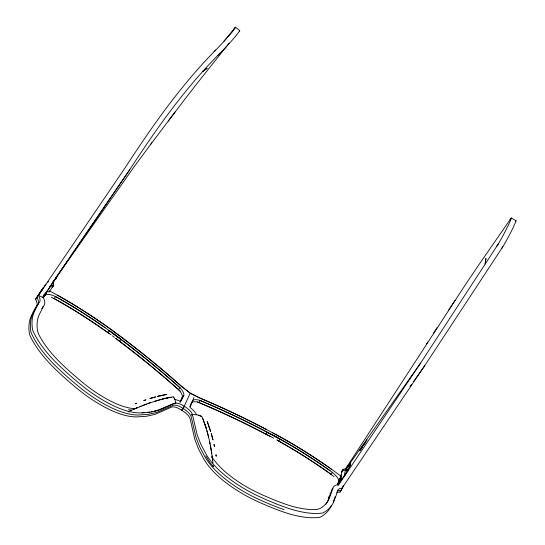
<?xml version="1.0" encoding="UTF-8"?>
<svg xmlns="http://www.w3.org/2000/svg" width="545" height="545" viewBox="0 0 545 545"><rect width="100%" height="100%" fill="white"/><g stroke="black" fill="none" stroke-linecap="round" stroke-linejoin="round"><path stroke-width="0.82" d="M47.551 291.847L48.001 291.452M341.96 478.571L341.531 478.21M330.086 493.784L330.113 493.225M485.874 258.677L485.145 264.032L485.97 258.534M344.324 475.683L345.503 469.238L344.617 470.539M212.264 456.982L212.114 457.759L212.305 457.296C210.302 443.432 207.543 429.453 201.848 416.598L201.323 416.291M340.421 478.803L341.817 471.514M365.777 441.879L366.111 441.45M362.459 446.825L361.941 447.595L362.554 446.362L362.125 447.179M339.228 481.93L338.683 484.301L338.806 480.295A13.496 5.43 33.6 0 0 332.341 472.406L330.175 470.744A302.979 167.37 35.3 0 0 284.054 441.327L276.335 436.749L266.233 431.66A979.992 762.285 68 0 0 206.03 402.953L200.063 400.411A11.329 4.714 29.1 0 0 192.501 400.868M211.869 456.805A50.106 22.12 31.7 0 0 229.833 475.621A66.136 28.674 31.7 0 0 257.288 492.496L259.543 493.559A138.6 55.604 31 0 0 284.327 503.764A74.44 31.76 32.1 0 0 316.863 509.398L319.895 508.594A107.481 46.393 30.8 0 0 329.616 497.585L332.627 489.199A25.669 10.409 34.9 0 1 337.416 484.812L338.261 484.723L338.854 481.085L340.938 478.033M336.558 492.884A20.213 8.298 35 0 1 340.087 492.108L342.58 488.143L343.214 485.677M341.667 488.708L341.272 490.221A20.226 8.257 34.9 0 0 337.253 491.324M340.087 492.108L340.482 490.589M337.791 485.091L338.234 483.463M338.207 482.257L337.621 484.403L341.013 479.314M341.681 478.135L341.511 478.639M333.193 501.925L335.093 496.754M360.374 449.645L359.755 450.804L360.524 449.353L360.415 449.829M328.26 498.532L329.173 496.154M189.81 406.611L191.356 402.946M196.5 414.568A18.183 7.855 28.6 0 0 190.021 407.415L193.931 397.421M331.169 505.91A112.713 49.309 30.8 0 1 320.16 517.232A79.713 34.458 32.1 0 1 282.712 511.735A143.655 58.417 31 0 1 254.467 500.044A71.511 31.412 31.8 0 1 224.635 481.657A55.57 24.852 31.7 0 1 202.488 456.526L198.482 448.876L194.776 439.277L190.157 418.969A12.794 5.593 28.6 0 0 182.194 410.569L190.253 393.129L181.376 386.194A1032.366 914.919 -10 0 0 123.177 338.452L112.692 330.617A317.088 176.914 34.9 0 0 58.172 295.54L57.3 295.152M174.482 399.437A18.176 7.61 39.9 0 1 180.783 401.576L183.849 395.384A11.363 4.598 39.2 0 0 180.014 387.713L175.027 383.298A990.04 880.441 -6 0 0 121.985 340.087L112.699 332.832L105.096 327.777A308.858 171.873 35 0 0 57.954 297.965L55.542 296.63A13.952 5.586 34.6 0 0 46.196 294.607L45.078 295.24L43.191 297.727L43.968 296.48M180.034 402.217L182.234 397.346L183.794 395.452M180.123 402.108L182.323 397.23A11.356 4.626 39.2 0 0 178.508 389.546L173.528 385.138A989.768 880.318 -7.2 0 0 120.527 341.953L115.812 338.275M212.237 457.793L212.305 457.296L212.972 462.957M340.707 475.976L331.639 469.286A311.004 172.254 35.3 0 0 277.827 435.53L266.553 429.617A1017.358 790.563 69.7 0 0 200.26 398.259L190.212 393.197L181.328 386.255A1032.366 914.898 -10.1 0 0 123.129 338.513L112.638 330.679A317.081 176.948 34.9 0 0 58.117 295.608L49.547 290.88M191.724 402.278L192.467 400.943M197.501 401.91L198.85 402.592L200.022 400.486L205.99 403.021A979.958 762.298 68 0 1 266.13 431.701M207.134 68.254L202.638 71.477L207.018 68.384M198.85 402.592L204.818 405.126A978.984 762.782 68.6 0 1 264.925 433.752L270.865 436.593M265.953 434.27L267.159 432.219L284.013 441.395A302.966 167.404 35.3 0 1 330.127 470.812M334.065 476.609L328.867 472.856A302.639 168.269 35.4 0 0 282.794 443.446L278.733 441.178L279.953 439.127L266.13 431.701M55.876 278.304L55.283 279.169M345.312 469.245L462.351 289.375A443.998 43.328 -58.9 0 1 478.476 265.333L511.169 218.109A9.279 0.845 -58.7 0 1 511.401 218.504L508.737 224.377A24.511 1.894 -63.3 0 1 505.133 231.571L503.914 233.914A24.511 1.894 -63.3 0 1 498.287 243.969L420.631 363.031L338.295 485.309M331.067 474.45L332.382 472.338M44.697 295.697L43.402 297.768L43.838 298.687A26.719 10.852 33.4 0 1 43.573 306.195L39.451 314.22A108.823 46.087 37.7 0 0 37.448 330.658L38.681 334.228A75.939 31.998 36.4 0 0 61.68 363.944A140.862 55.461 37.2 0 0 83.099 382.863L85.129 384.498A67.28 28.769 36.8 0 0 112.393 401.951A50.91 22.154 37 0 0 135.337 408.73M45.787 292.849L43.266 296.855L44.424 295.424L44.772 295.635L45.841 293.251M515.447 221.052L515.774 220.786A9.292 0.899 -58.6 0 1 516.026 221.195L513.376 227.088A24.552 2.044 -63.2 0 1 509.759 234.289L508.533 236.639A24.552 2.044 -63.2 0 1 502.851 246.681L424.684 365.736L342.049 488.116M498.287 243.969L496.856 246.231M45.923 284.129L38.497 295.254L42.694 297.475L45.351 293.285M502.851 246.681L501.584 248.663M36.488 306.433A21.044 8.659 33.3 0 0 35.554 299.239L43.43 287.603L43.791 287.801M35.554 299.239L43.43 287.603M427.852 341.913L426.388 344.161M42.694 297.475L129.615 169.877C156.463 128.634 185.089 88.038 220.037 53.199A25.329 1.948 -48.7 0 0 228.369 44.479L230.208 42.442A25.329 1.948 -48.7 0 0 235.665 36.181L239.671 30.976A9.585 0.64 -53.2 0 0 239.534 30.656L239.201 30.936M340.7 476.357L341.626 474.94M55.188 279.319L55.427 278.992M433.588 333.063L437.254 327.443M52.729 282.964L52.477 283.359L53.165 282.317M448.773 309.867L455.13 300.247M55.794 278.979C56.905 277.282 54.5 280.886 55.679 279.149M361.505 448.228L361.873 447.452L361.355 448.133M52.579 285.996L52.674 285.853A0.852 0.783 23.4 0 1 52.027 286.738M49.288 287.515L50.181 286.18M49.466 287.644L56.789 276.492L55.971 277.623M52.599 282.971L53.315 281.527M43.45 296.971L56.973 276.601L55.74 278.332M44.772 295.635L46.618 292.829M54.132 280.695L54.725 279.823M38.497 295.254L125.479 167.22C152.409 125.875 181.029 85.149 215.8 49.963A25.404 1.812 -48.7 0 0 224.124 41.188L225.964 39.145A25.404 1.812 -48.7 0 0 231.434 32.864L235.467 27.652A9.612 0.586 -53.3 0 0 235.345 27.345L223.988 41.182M362.943 445.79L362.977 446.062M364.394 443.657C365.531 441.518 364.326 444.482 364.578 443.432L364.373 443.739M360.96 448.903L360.776 449.182C361.71 447.765 359.639 450.94 361.022 448.944M363.243 445.674L363.76 444.584L363.311 445.36M340.618 476.398L341.558 475.022M345.326 469.497L346.266 468.121A9.238 1.192 -58.6 0 1 349.066 464.497L349.822 463.815A9.681 1.254 -58.6 0 1 348.827 468.135L347.764 470.144A9.245 1.199 -58.6 0 1 344.563 475.322L338.506 484.185M345.496 469.606L346.266 468.121M339.372 478.837L341.463 475.771M340.114 478.435L340.952 477.209M338.602 482.148L341.102 478.49M55.719 277.868L60.515 270.858M61.476 269.455L68.677 258.936M69.637 257.533L129.615 169.877M339.126 479.913L341.626 476.255M339.446 480.125L340.7 478.292M52.926 282.16L54.391 280.076M55.856 277.998L133.941 166.995L151.864 142.749M346.15 468.741L420.631 363.031M48.873 292.154L52.988 286.343M410.004 386.48L411.468 384.402M413.423 381.643L424.684 365.736M47.892 282.181L48.355 281.527M54.057 298.626L55.59 296.562L58.008 297.897A308.865 171.839 35 0 1 105.144 327.709M150.876 144.078L183.624 100.839A458.549 64.535 -56 0 1 202.066 77.118L229.186 43.075M168.146 121.106L175.388 111.582M51.434 297.175L56.469 299.954A308.524 172.813 34.9 0 1 103.605 329.705L107.488 332.484L108.98 330.556L121.937 340.155A990.027 880.441 -6 0 1 174.979 383.367L179.959 387.774L178.419 389.655L180.218 391.058M119.505 341.34L121.004 339.426L108.98 330.556M178.419 389.655L173.439 385.247A989.754 880.311 -7.2 0 0 120.438 342.069L120.527 341.953M190.212 393.197L200.301 398.191A1017.392 790.55 69.7 0 1 266.594 429.542M36.113 306.903A21.044 8.659 33.3 0 1 35.657 307.319L31.644 315.194A114.13 49.009 37.7 0 0 29.512 334.412A81.321 34.737 36.4 0 0 55.324 369.169A146.012 58.301 37.2 0 0 79.795 390.649A72.751 31.528 36.8 0 0 109.49 409.547A56.462 24.907 37 0 0 139.118 416.755L146.55 416.257L155.121 414.336L171.423 407.149A12.787 5.423 39.9 0 1 181.437 410.092L184.483 406.42A12.808 5.532 28.6 0 1 192.48 414.786L197.201 434.958L200.948 444.502L204.995 452.112A55.658 24.579 31.7 0 0 227.245 477.168A71.62 31.065 31.7 0 0 257.145 495.569A143.866 57.763 31 0 0 285.41 507.32A79.836 34.076 32.1 0 0 322.838 512.968A112.89 48.764 30.8 0 0 334.276 500.508L337.232 492.421A20.247 8.209 34.9 0 1 342.58 488.143M509.984 219.39L511.169 218.109M234.071 28.653L235.345 27.345M214.022 51.707L215.8 49.963M218 55.174L220.037 53.199M41.658 308.606L42.04 308.259A26.698 10.92 33.3 0 0 43.11 306.263M135.78 408.457L148.397 403.361L163.044 398.892L173.147 396.869L174.686 398.92M136.775 407.885L128.259 411.666L129.724 411.938M161.811 408.648L155.053 411.032M162.662 408.273L172.486 403.968L175.899 402.98L174.7 398.967M133.954 409.104L137.674 407.517M139.854 406.618L141.209 406.073M142.545 405.548L146.462 404.07M148.158 403.45L150.297 402.714M154.419 401.358L160.155 399.655M161.919 399.185L171.123 397.128M163.044 398.892L164.195 398.62M154.051 411.257L155.38 410.95M165.155 398.381L167.792 397.789M47.824 291.97L48.089 291.575M151.319 411.754L153.39 411.407L151.231 411.788M147.668 412.286L149.889 411.979M142.095 412.79L144.616 412.647M191.472 414.357L197.29 414.861L201.596 416.441M128.545 409.67L131.549 410.167M198.319 415.113L198.755 415.236M199.17 415.365L201.241 416.257M273.658 438.146L264.925 433.752M40.602 291.425L40.97 291.623M42.312 289.804L41.945 289.606L36.931 297.379A21.057 8.611 33.3 0 1 37.053 305.432L33.068 313.273A114.212 48.743 37.7 0 0 30.997 332.423A81.375 34.546 36.4 0 0 56.871 367.16A146.108 57.974 37.2 0 0 81.362 388.646A72.805 31.358 36.8 0 0 111.064 407.585A56.503 24.77 37 0 0 140.658 414.861L148.083 414.384L156.633 412.497L172.881 405.378A12.794 5.396 39.9 0 1 182.888 408.348M272.337 432.655L277.786 435.598A310.997 172.281 35.3 0 1 331.592 469.354M54.139 298.51L56.557 299.839A308.545 172.758 34.9 0 1 103.686 329.589L109.409 333.54M511.367 218.034L515.979 220.718M45.616 293.523L45.957 293.735M276.983 439.904L282.862 443.323A302.659 168.214 35.4 0 1 328.935 472.733L331.142 474.327M276.908 440.019L278.733 441.178M181.437 410.092L182.194 410.569M107.488 332.484L111.153 334.821M120.438 342.069L115.724 338.391M112.461 335.843L114.423 337.369M235.535 27.25L239.725 30.568M173.262 396.951L174.196 398.007M205.744 455.933L209.886 462.419L213.354 466.724L213.231 465.505M202.903 418.798L205.956 427.587M204.232 422.409L205.192 425.284M205.54 426.333L206.323 428.826M191.867 415.065L192.017 415.59M206.889 430.761L208.565 437.117M209.614 441.709L210.118 444.107M210.479 446.014L211.269 450.436M211.521 451.948L211.76 453.481M212.114 455.961L212.659 460.205M191.636 402.612A11.322 4.742 29.1 0 1 198.918 402.469L204.886 405.003A979.045 762.755 68.6 0 1 264.999 433.636M283.993 509.636A143.757 58.104 31 0 1 255.741 497.919A71.559 31.249 31.8 0 1 225.875 479.518A55.61 24.723 31.7 0 1 203.68 454.428L199.654 446.791L195.934 437.226L191.261 416.98A12.801 5.566 28.6 0 0 183.284 408.593M325.774 504.377A107.392 46.666 30.8 0 0 328.267 499.738L331.305 491.311A25.649 10.471 34.9 0 1 333.029 488.116M184.483 406.42A12.808 5.361 39.9 0 0 174.489 403.423L158.295 410.467L149.766 412.32L142.361 412.769A56.551 24.62 37 0 1 112.801 405.412A72.867 31.167 36.8 0 1 83.085 386.446A146.217 57.62 37.2 0 1 58.567 364.939A81.443 34.335 36.4 0 1 32.632 330.229A114.3 48.444 37.7 0 1 34.642 311.154L38.593 303.354A21.071 8.556 33.4 0 0 38.443 295.329M344.74 475.438A9.245 1.199 -58.6 0 0 347.935 470.253L349.004 468.25A9.681 1.254 -58.6 0 0 349.985 463.938L349.236 464.606A9.238 1.199 -58.6 0 0 347.07 467.331M342.328 471.064A0.811 0.756 22.3 0 1 342.526 470.723M342.689 470.607A0.811 0.756 22.3 0 1 343.091 470.519M342.396 471.159A0.811 0.756 22.3 0 1 343.146 470.219M341.913 472.488A3.161 2.929 22.1 0 1 345.537 469.034M342.417 471.071A0.811 0.756 22.3 0 1 343.166 470.131M342.519 471.139A0.811 0.756 22.3 0 1 342.498 470.376M342.785 470.103A0.811 0.756 22.3 0 1 342.975 470.035M43.784 294.634A5.804 2.33 34.1 0 1 44.445 295.158M52.885 285.832A0.852 0.777 23.4 0 1 51.979 286.5M52.899 282.685A3.318 3.032 23.6 0 1 52.211 287.024M52.94 285.757A0.852 0.777 23.4 0 1 52.647 286.282M52.463 286.377A0.852 0.777 23.4 0 1 52.034 286.425M52.96 285.866A0.852 0.777 23.4 0 1 52.524 286.288M349.611 465.505L348.827 466.799L349.611 465.505M349.365 465.348L348.582 466.643L349.365 465.348M347.111 469.163L346.307 470.437L347.111 469.163M346.872 469.007L346.089 470.294L346.872 469.007M361.737 447.69L361.246 448.61L361.737 447.69M366.431 440.837L366.88 439.992L366.431 440.837M364.312 443.78L364.067 444.454L364.312 443.78M365.082 442.887C364.339 444.018 366.192 440.932 365.082 442.887M52.756 283.475L53.601 282.221L52.756 283.475M136.018 403.464L135.303 403.756L136.666 403.218L136.018 403.464M143.9 400.534L145.815 399.887L143.9 400.534M151.456 398.082L149.957 398.552L155.741 396.869L151.456 398.082M158.643 396.113L157.512 396.406L166.784 394.382L158.643 396.113M205.71 419.05L205.71 419.05M207.768 422.947L207.202 421.517L210.677 431.572L207.768 422.947M211.467 434.222L211.262 433.52L212.966 439.89L211.467 434.222M214.498 446.628L214.035 444.495L214.498 446.628M216.113 455.484L215.99 454.755L216.229 456.294L216.113 455.484"/></g></svg>
